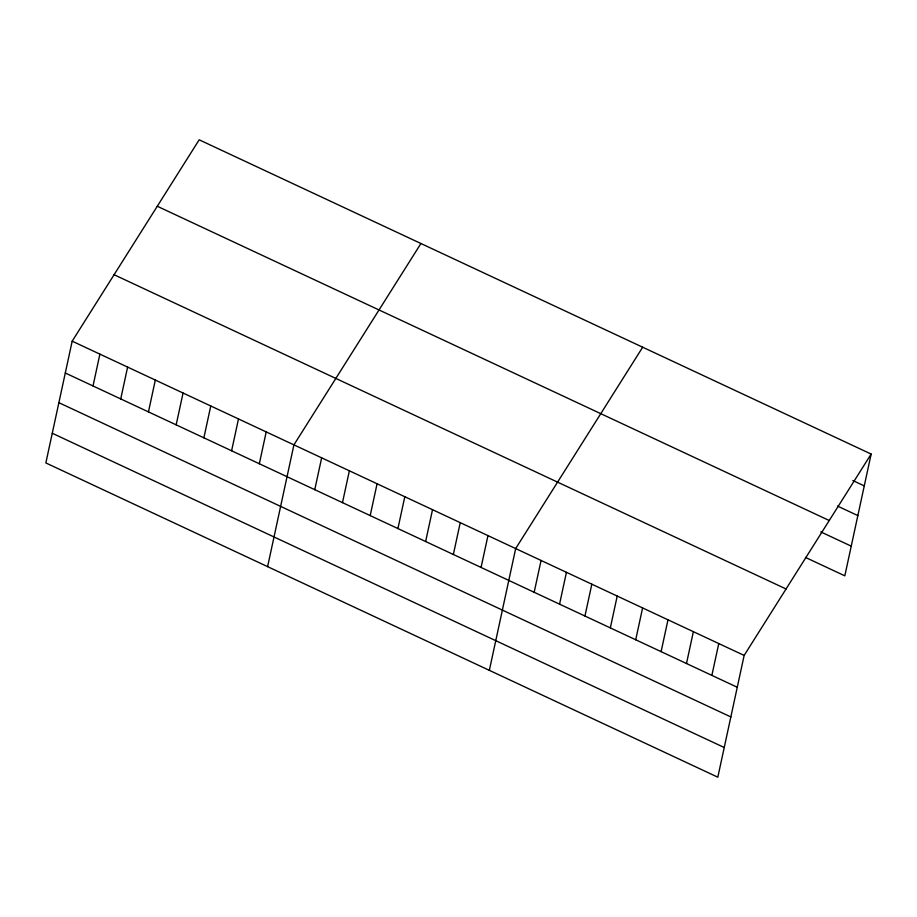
<?xml version="1.0" encoding="UTF-8"?>
<svg xmlns="http://www.w3.org/2000/svg" width="917" height="917" viewBox="0 0 917 917"><rect width="100%" height="100%" fill="white"/><g stroke="black" fill="none" stroke-linecap="round" stroke-linejoin="round"><path stroke-width="1.38" d="M72.179 341.17L45.85 462.936L717.816 777.192L744.146 655.426L871.15 454.064L199.184 139.808L72.179 341.17L744.146 655.426M93.018 385.965L99.896 354.134M120.735 398.929L127.612 367.087M148.451 411.893L155.328 380.051M176.167 424.858L183.056 393.015M203.883 437.822L210.772 405.979M231.611 450.774L238.489 418.943M259.328 463.738L266.205 431.907M267.604 566.637L293.921 444.871L420.937 243.509M314.76 489.667L321.649 457.835M342.477 502.631L349.366 470.799M370.193 515.595L377.082 483.763M397.921 528.559L404.798 496.727M425.637 541.523L432.515 509.692M453.353 554.487L460.242 522.656M481.07 567.451L487.959 535.608M489.346 670.35L515.675 548.572L642.679 347.222M534.175 592.279L541.064 560.447M559.565 604.154L566.442 572.323M584.943 616.029L591.832 584.198M610.332 627.904L617.21 596.061M635.722 639.768L642.599 607.937M661.1 651.643L667.989 619.812M686.489 663.518L693.367 631.687M711.879 675.393L718.756 643.551M871.15 454.064L844.821 575.83L805.47 557.433M852.844 480.554L864.273 485.895M837.542 506.081L857.853 515.583M157.277 206.256L829.232 520.512M820.772 531.906L851.24 546.154M114.086 274.722L786.052 588.978M65.29 373.001L737.257 687.257M58.883 402.678L730.838 716.934M52.269 433.26L724.235 747.515"/></g></svg>
